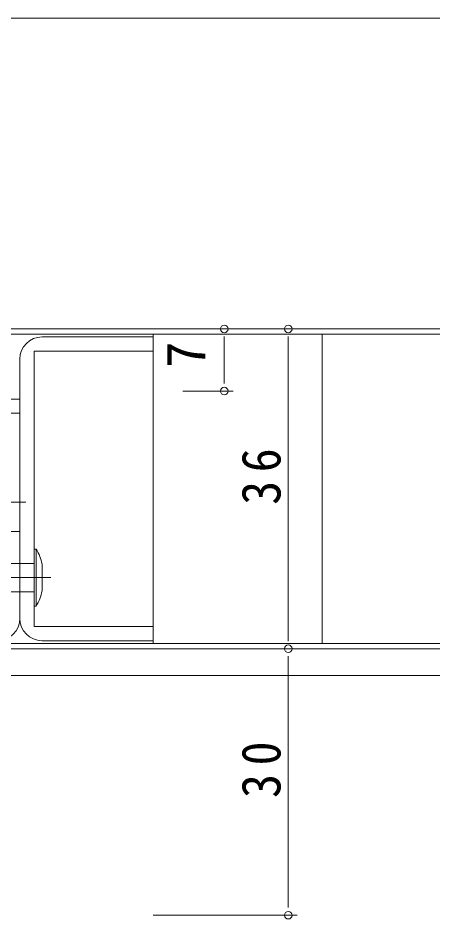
# Model space of a CAD drawing. Units: millimetres, scale not verified. Extents: x -841 to 292, y -594 to 212.
# Drawn here: x -112.9 to -66.2, y -373.1 to -271.6 of the extents above; entities that cross this region are included whole.
import ezdxf
from ezdxf.enums import TextEntityAlignment as Align

# ---------------------------------------------------------------- set-up
doc = ezdxf.new("R2010")
doc.units = ezdxf.units.MM
doc.header["$LTSCALE"] = 2
doc.linetypes.add('CHAIN2', pattern=[12, 9, -1, 1, -1])
doc.linetypes.add('DASHED3', pattern=[4, 3, -1])
for name, color, linetype, lineweight in [('0-3_YKK_12', 2, 'Continuous', 9), ('0-5_YKK_D', 6, 'Continuous', 9), ('0-7_YKK_13', 4, 'Continuous', 9), ('0-8_YKK_11', 7, 'Continuous', 9)]:
    doc.layers.add(name, color=color, linetype=linetype, lineweight=lineweight)
doc.styles.add('ＭＳ ゴシック', font='')
doc.styles.get('ＭＳ ゴシック').set_extended_font_data('MS Gothic')

msp = doc.modelspace()

# ---------------------------------------------------------------- linework, layer by layer
at = {"layer": '0-3_YKK_12'}
msp.add_line((32.016, -345.637), (-126.497, -345.637), dxfattribs=at)
at = {"layer": '0-5_YKK_D'}
for p, q in [((-142.797, -271.637), (39.716, -271.637)), ((-97.697, -306.637), (-88.697, -306.637)), ((-97.697, -306.637), (-81.497, -306.637)), ((-89.697, -307.487), (-89.697, -308.337)), ((-82.497, -307.487), (-82.497, -308.337)), ((-89.697, -308.337), (-89.697, -311.937)), ((-82.497, -308.337), (-82.497, -340.936)), ((-89.697, -312.787), (-89.697, -311.937)), ((-94.37, -313.637), (-88.697, -313.637)), ((-82.497, -341.786), (-82.497, -340.936)), ((-97.697, -342.636), (-81.497, -342.636)), ((-97.697, -342.636), (-81.497, -342.636)), ((-82.497, -343.486), (-82.497, -344.336)), ((-82.497, -344.336), (-82.497, -370.937)), ((-82.497, -371.787), (-82.497, -370.937)), ((-97.697, -372.637), (-81.497, -372.637))]:
    msp.add_line(p, q, dxfattribs=at)
for centre, start, end in [((-89.697, -306.637), 90, 270), ((-89.697, -306.637), 270, 90), ((-82.497, -306.637), 90, 270), ((-82.497, -306.637), 270, 90), ((-89.697, -313.637), 90, 270), ((-89.697, -313.637), 270, 90), ((-82.497, -342.636), 90, 270), ((-82.497, -342.636), 90, 270), ((-82.497, -342.636), 270, 90), ((-82.497, -342.636), 270, 90), ((-82.497, -372.637), 90, 270), ((-82.497, -372.637), 270, 90)]:
    msp.add_arc(centre, 0.425, start, end, dxfattribs=at)
at = {"layer": '0-7_YKK_13'}
for p, q in [((40.816, -307.237), (-123.897, -307.237)), ((40.416, -306.637), (-123.497, -306.637)), ((-97.697, -307.237), (-97.697, -342.037)), ((-78.697, -307.237), (-78.697, -342.037)), ((-111.097, -331.432), (-111.097, -337.832)), ((-110.197, -336.132), (-110.197, -333.132)), ((-110.847, -337.832), (-111.097, -337.832)), ((-143.297, -342.036), (40.816, -342.037)), ((40.416, -342.637), (-142.897, -342.636))]:
    msp.add_line(p, q, dxfattribs=at)
at = {"layer": '0-7_YKK_13', "linetype": 'CHAIN2'}
for p, q in [((-148.641, -326.136), (-112.032, -326.136)), ((-118.761, -334.632), (-109.197, -334.632))]:
    msp.add_line(p, q, dxfattribs=at)
at = {"layer": '0-7_YKK_13', "linetype": 'DASHED3'}
for p, q in [((-111.097, -333.032), (-114.297, -333.032)), ((-114.297, -336.232), (-111.097, -336.232))]:
    msp.add_line(p, q, dxfattribs=at)
at = {"layer": '0-7_YKK_13'}
msp.add_lwpolyline([(-110.847, -337.832), (-110.847, -331.432), (-111.097, -331.432)], dxfattribs=at)
for centre, start, end in [((-115.114, -334.038), 10.43806, 31.41093), ((-115.114, -335.226), 328.58905, 349.56192)]:
    msp.add_arc(centre, 5, start, end, dxfattribs=at)
at = {"layer": '0-8_YKK_11'}
msp.add_line((-112.697, -339.236), (-112.697, -310.036), dxfattribs=at)
for points in [[(-110.197, -307.536), (-97.697, -307.536), (-97.697, -309.136), (-111.097, -309.136), (-111.097, -340.136), (-97.697, -340.136), (-97.697, -341.736), (-110.197, -341.736)], [(-140.497, -314.536), (-112.697, -314.536), (-112.697, -316.136), (-140.497, -316.136)], [(-114.297, -339.236), (-114.297, -329.436), (-112.697, -329.436), (-112.697, -339.236)]]:
    msp.add_lwpolyline(points, dxfattribs=at)
for centre, start, end in [((-110.197, -310.036), 90, 180), ((-115.197, -339.236), 270, 0), ((-110.197, -339.236), 180, 270)]:
    msp.add_arc(centre, 2.5, start, end, dxfattribs=at)

# ---------------------------------------------------------------- texts
at = {"layer": '0-5_YKK_D', "color": 7, "style": 'ＭＳ ゴシック'}
msp.add_text('7', height=4.399, rotation=90, dxfattribs=at).set_placement((-90.497, -311.037), align=Align.BOTTOM_LEFT)
at = {"layer": '0-5_YKK_D', "color": 7, "char_height": 4.399, "attachment_point": 7, "rotation": 90, "style": 'ＭＳ ゴシック'}
for s, insert in [('\\T1.36;\\W0.9;36', (-83.297, -326.436)), ('\\T1.36;\\W0.9;30', (-83.297, -359.436))]:
    msp.add_mtext(s, dxfattribs=dict(at, insert=insert))

doc.saveas('drawing.dxf')
